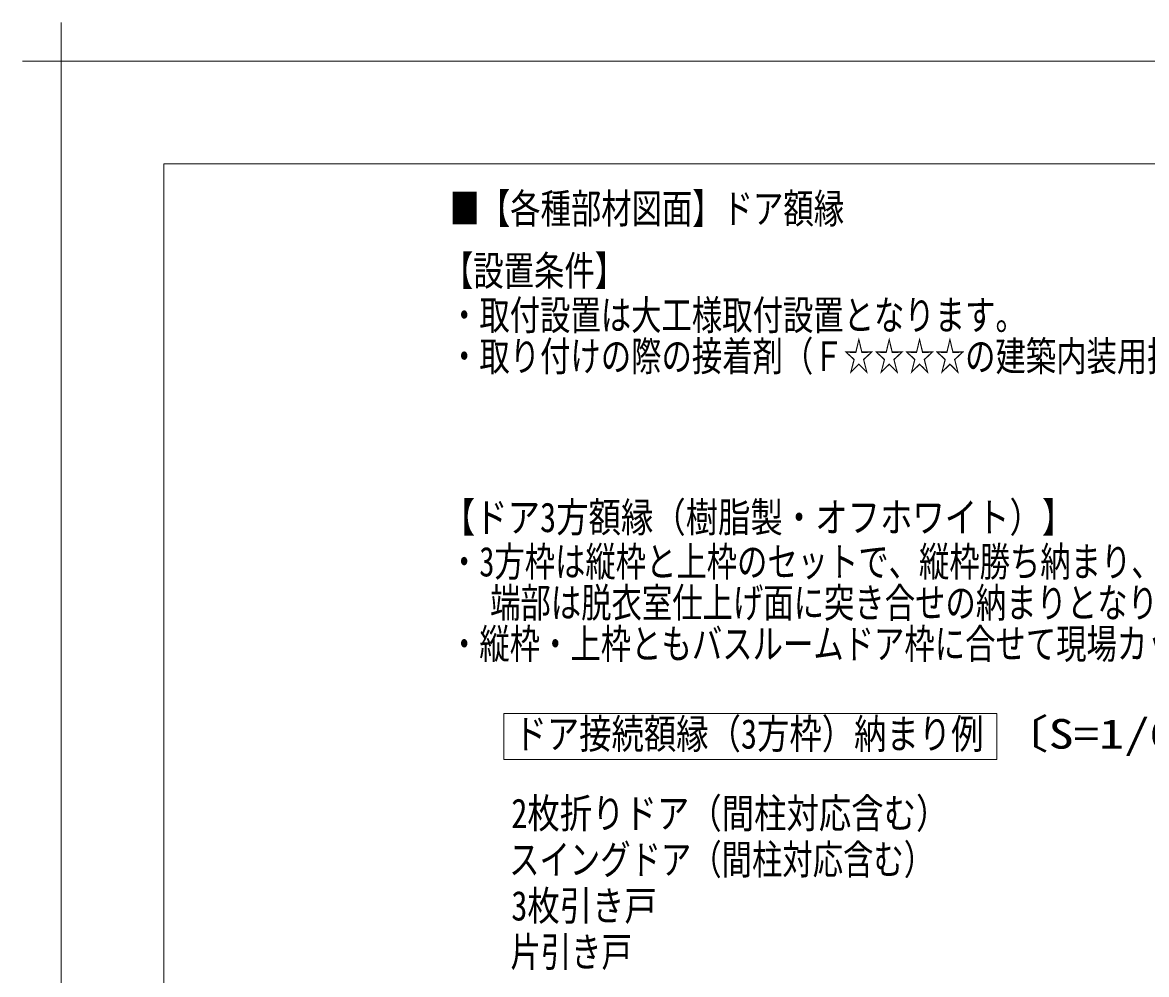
# Model space of a CAD drawing. Units: millimetres on the paper. Extents: x -305 to 305, y -152 to 152.
# Drawn here: x -304.8 to -195.3, y 59.6 to 152.3 of the extents above; entities that cross this region are included whole.
import ezdxf
from ezdxf.enums import TextEntityAlignment as Align

# ---------------------------------------------------------------- set-up
doc = ezdxf.new("R2010")
doc.units = ezdxf.units.MM
for name, color, linetype, lineweight in [('0-0_PV', 7, 'Continuous', 9), ('0-2_1図面枠', 7, 'Continuous', 9), ('0-4_図面枠', 3, 'Continuous', 9), ('0-5_DEFPOINTS', 7, 'Continuous', 9)]:
    doc.layers.add(name, color=color, linetype=linetype, lineweight=lineweight)
doc.styles.add('ＭＳ ゴシック', font='')
doc.styles.get('ＭＳ ゴシック').set_extended_font_data('MS Gothic')

# ---------------------------------------------------------------- blocks, each defined once
blk = doc.blocks.new('グループ-6')
at = {"layer": '0-2_1図面枠'}
for p, q in [((-4200, 2895), (-4200, 3045)), ((-4275, 2970), (-4125, 2970))]:
    blk.add_line(p, q, dxfattribs=at)

msp = doc.modelspace()

# ---------------------------------------------------------------- linework, layer by layer
at = {"layer": '0-0_PV'}
for p, q in [((-257.904, 84.999), (-257.904, 80.503)), ((-257.904, 84.999), (-209.904, 84.999)), ((-209.904, 84.999), (-209.904, 80.503)), ((-257.904, 80.503), (-209.904, 80.503))]:
    msp.add_line(p, q, dxfattribs=at)
at = {"layer": '0-4_図面枠'}
msp.add_lwpolyline([(-291.017, -138.498), (108.983, -138.498), (108.983, 138.502), (-291.017, 138.502)], close=True, dxfattribs=at)
at = {"layer": '0-5_DEFPOINTS'}
for p in [(118.983, 148.502), (-301.017, -148.498)]:
    msp.add_line(p, (-301.017, 148.502), dxfattribs=at)

# ---------------------------------------------------------------- block references
at = {"layer": '0-2_1図面枠', "xscale": 0.05, "yscale": 0.05}
msp.add_blockref('グループ-6', (-91.017, 0.002), dxfattribs=at)

# ---------------------------------------------------------------- texts
at = {"layer": '0-0_PV', "style": 'ＭＳ ゴシック'}
for s, height, width, p in [('■【各種部材図面】ドア額縁', 2.889, 0.75, (-263.198, 131.831)), ('【設置条件】', 2.889, 0.75, (-263.831, 125.775)), ('・取付設置は大工様取付設置となります。', 2.889, 0.75, (-263.242, 121.459)), ('・取り付けの際の接着剤（Ｆ☆☆☆☆の建築内装用接着剤）は現場手配となります。', 2.889, 0.75, (-263.242, 117.458)), ('【ドア3方額縁（樹脂製・オフホワイト）】', 2.889, 0.8, (-263.841, 101.775)), ('・3方枠は縦枠と上枠のセットで、縦枠勝ち納まり、並びに縦枠下', 2.886, 0.75, (-263.245, 97.459)), ('\u3000端部は脱衣室仕上げ面に突き合せの納まりとなります。', 2.889, 0.75, (-262.2, 93.459)), ('・縦枠・上枠ともバスルームドア枠に合せて現場カットとなります。', 2.889, 0.75, (-263.242, 89.459)), ('ドア接続額縁（3方枠）納まり例', 2.886, 0.8, (-256.868, 80.696)), ('〔S=1/6〕', 2.886, 1.25, (-209.791, 80.696)), ('2枚折りドア（間柱対応含む）', 2.889, 0.8, (-257.18, 72.958)), ('スイングドア（間柱対応含む）', 2.889, 0.75, (-257.388, 68.462)), ('3枚引き戸', 2.886, 0.8, (-257.18, 63.966)), ('片引き戸', 2.889, 0.75, (-257.263, 59.47))]:
    msp.add_text(s, height=height, dxfattribs=dict(at, width=width)).set_placement(p, align=Align.BOTTOM_LEFT)

doc.saveas('drawing.dxf')
